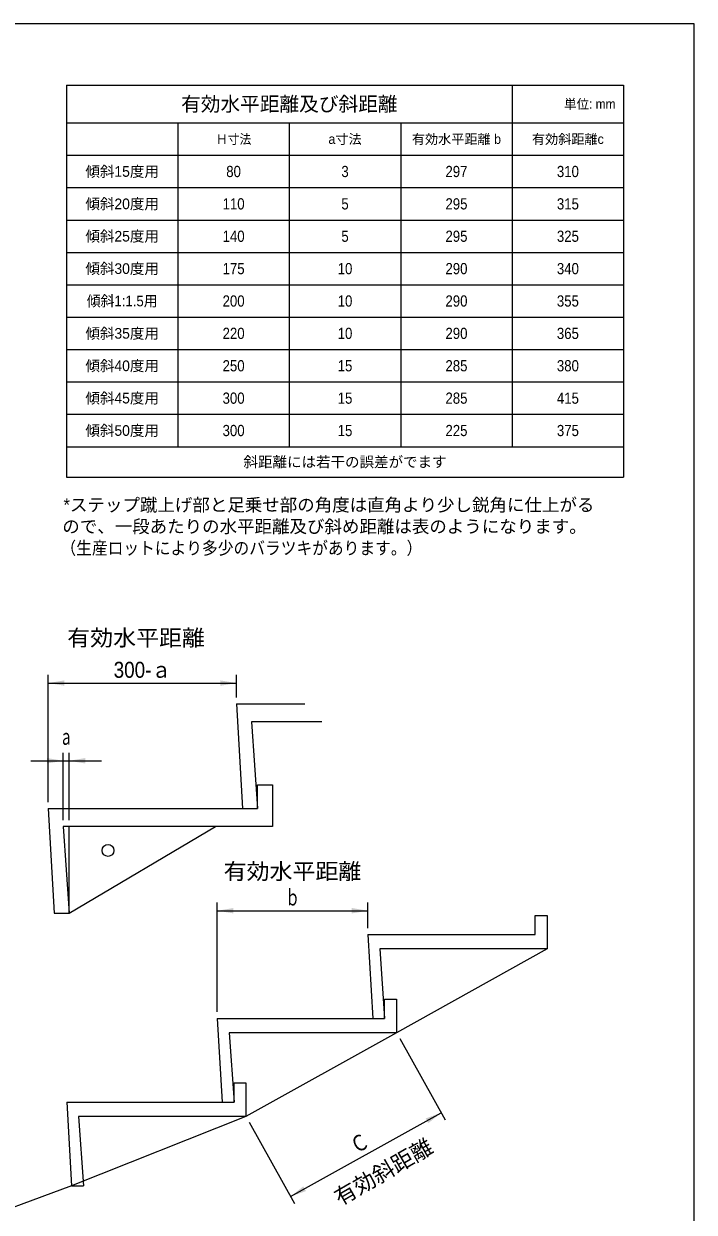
# Model space of a CAD drawing. Units: millimetres, scale not verified. Extents: x 147 to 4147, y 70 to 2840.
# Drawn here: x 3111 to 4147, y 1005 to 2840 of the extents above; entities that cross this region are included whole.
import ezdxf
from ezdxf.enums import TextEntityAlignment as Align

# ---------------------------------------------------------------- set-up
doc = ezdxf.new("R2010")
doc.units = ezdxf.units.MM
doc.header["$LTSCALE"] = 10
for name, color, linetype, lineweight in [('Defpoints_6', 8, 'Continuous', 0), ('ホールインアンカー', 7, 'Continuous', 18), ('一般線', 7, 'Continuous', 20), ('図面枠-A3', 7, 'Continuous', 13), ('寸法', 7, 'Continuous', 13), ('表', 7, 'Continuous', 15), ('階段本体', 7, 'Continuous', 18)]:
    doc.layers.add(name, color=color, linetype=linetype, lineweight=lineweight)
doc.layers.add('文字', color=7, linetype='Continuous')
doc.styles.add('ＭＳ Ｐゴシック', font='')
doc.styles.get('ＭＳ Ｐゴシック').set_extended_font_data('MS PGothic')

# ---------------------------------------------------------------- blocks, each defined once
blk = doc.blocks.new('filled_arrow')
at = {"color": 0, "linetype": 'Continuous', "lineweight": -2}
blk.add_solid([(7.5, 1.25), (0, 0), (7.5, -1.25)], dxfattribs=at)

msp = doc.modelspace()

# ---------------------------------------------------------------- linework, layer by layer
at = {"layer": 'Defpoints_6'}
msp.add_line((3865.66, 2745.53), (3865.66, 2687.14), dxfattribs=at)
at = {"layer": 'ホールインアンカー'}
msp.add_circle((3241.48, 1563.7), 9.23, dxfattribs=at)
at = {"layer": '一般線'}
msp.add_line((3181.48, 1466.78), (3407.63, 1600.63), dxfattribs=at)
msp.add_lwpolyline([(3919.81, 1411.53), (3687.19, 1282.3), (3454.58, 1153.07), (3185.04, 1045.99), (3015.19, 983.22)], dxfattribs=at)
at = {"layer": '図面枠-A3'}
msp.add_lwpolyline([(146.8, 70.22), (4146.8, 70.22), (4146.8, 2840.22), (146.8, 2840.22)], close=True, dxfattribs=at)
at = {"layer": '寸法'}
for p, q in [((3149.17, 1638.32), (3149.17, 1834.67)), ((3149.17, 1822.17), (3439.94, 1822.17)), ((3439.94, 1799.86), (3439.94, 1834.67)), ((3172.25, 1610.63), (3172.25, 1714.67)), ((3181.48, 1610.63), (3181.48, 1714.67)), ((3122.25, 1702.17), (3231.48, 1702.17)), ((3410.27, 1314.45), (3410.27, 1483.11)), ((3410.27, 1470.61), (3642.89, 1470.61)), ((3642.89, 1443.68), (3642.89, 1483.11)), ((3692.05, 1273.56), (3762.06, 1147.54)), ((3523.37, 1029.24), (3755.99, 1158.47)), ((3459.44, 1144.33), (3529.44, 1018.31))]:
    msp.add_line(p, q, dxfattribs=at)
at = {"layer": '表'}
for p, q in [((3177.3, 2745.53), (3865.66, 2745.53)), ((3177.3, 2745.53), (3177.3, 2140.01)), ((3865.66, 2745.53), (4037.75, 2745.53)), ((4037.75, 2745.53), (4037.75, 2687.14)), ((3177.3, 2687.14), (3865.66, 2687.14)), ((3349.39, 2687.14), (3349.39, 2187.14)), ((3521.48, 2687.14), (3521.48, 2187.14)), ((3693.57, 2687.14), (3693.57, 2187.14)), ((3865.66, 2687.14), (4037.75, 2687.14)), ((3865.66, 2687.14), (3865.66, 2187.14)), ((4037.75, 2687.14), (4037.75, 2140.01)), ((3177.3, 2637.14), (4037.75, 2637.14)), ((3177.3, 2587.14), (4037.75, 2587.14)), ((3177.3, 2537.14), (4037.75, 2537.14)), ((3177.3, 2487.14), (4037.75, 2487.14)), ((3177.3, 2437.14), (4037.75, 2437.14)), ((3177.3, 2387.14), (4037.75, 2387.14)), ((3177.3, 2337.14), (4037.75, 2337.14)), ((3177.3, 2287.14), (4037.75, 2287.14)), ((3177.3, 2237.14), (4037.75, 2237.14)), ((3177.3, 2187.14), (4037.75, 2187.14)), ((3177.3, 2140.01), (4037.75, 2140.01))]:
    msp.add_line(p, q, dxfattribs=at)
at = {"layer": '階段本体'}
for p, q in [((3439.94, 1789.86), (3545.46, 1789.86)), ((3439.94, 1789.86), (3449.17, 1628.32)), ((3571.9, 1762.17), (3463.02, 1762.17)), ((3463.02, 1762.17), (3472.25, 1628.32)), ((3472.25, 1628.32), (3472.25, 1665.24)), ((3472.25, 1665.24), (3495.32, 1665.24)), ((3495.32, 1665.24), (3495.32, 1628.32)), ((3149.17, 1628.32), (3472.25, 1628.32)), ((3149.17, 1628.32), (3158.4, 1466.78)), ((3449.17, 1628.32), (3472.25, 1628.32)), ((3495.32, 1628.32), (3495.32, 1600.63)), ((3495.32, 1600.63), (3172.25, 1600.63)), ((3172.25, 1600.63), (3181.48, 1466.78)), ((3181.48, 1466.78), (3181.48, 1600.63)), ((3158.4, 1466.78), (3181.48, 1466.78)), ((3901.35, 1433.68), (3901.35, 1463.22)), ((3901.35, 1463.22), (3919.81, 1463.22)), ((3919.81, 1463.22), (3919.81, 1411.53)), ((3642.89, 1433.68), (3901.35, 1433.68)), ((3642.89, 1433.68), (3650.27, 1304.45)), ((3919.81, 1411.53), (3661.35, 1411.53)), ((3661.35, 1411.53), (3668.73, 1304.45)), ((3668.73, 1304.45), (3668.73, 1333.99)), ((3668.73, 1333.99), (3687.19, 1333.99)), ((3687.19, 1333.99), (3687.19, 1304.45)), ((3410.27, 1304.45), (3668.73, 1304.45)), ((3410.27, 1304.45), (3417.66, 1175.22)), ((3687.19, 1304.45), (3687.19, 1282.3)), ((3687.19, 1282.3), (3428.73, 1282.3)), ((3428.73, 1282.3), (3436.12, 1175.22)), ((3436.12, 1175.22), (3436.12, 1204.76)), ((3436.12, 1204.76), (3454.58, 1204.76)), ((3454.58, 1204.76), (3454.58, 1175.22)), ((3177.66, 1175.22), (3436.12, 1175.22)), ((3177.66, 1175.22), (3185.04, 1045.99)), ((3454.58, 1175.22), (3454.58, 1153.07)), ((3454.58, 1153.07), (3196.12, 1153.07)), ((3196.12, 1153.07), (3203.5, 1045.99)), ((3185.04, 1045.99), (3203.5, 1045.99))]:
    msp.add_line(p, q, dxfattribs=at)

# ---------------------------------------------------------------- block references
at = {"layer": '寸法', "xscale": 3.33, "yscale": 3.33}
for p in [(3149.17, 1822.17), (3181.48, 1702.17), (3410.27, 1470.61)]:
    msp.add_blockref('filled_arrow', p, dxfattribs=at)
for p, rotation in [((3439.94, 1822.17), 180), ((3172.25, 1702.17), 180), ((3642.89, 1470.61), 180), ((3755.99, 1158.47), 209.1), ((3523.37, 1029.24), 29.1)]:
    msp.add_blockref('filled_arrow', p, dxfattribs=dict(at, rotation=rotation))

# ---------------------------------------------------------------- texts
at = {"layer": '寸法', "style": 'ＭＳ Ｐゴシック', "width": 1.05}
for p in [(3178.53, 1872.29), (3420.09, 1511.69)]:
    msp.add_text('有効水平距離', height=24.74, dxfattribs=at).set_placement(p, align=Align.BOTTOM_LEFT)
at = {"layer": '寸法', "style": 'ＭＳ Ｐゴシック'}
for s, width, p in [('300-ａ', 0.9, (3294.55, 1842.67)), ('ａ', 0.6, (3176.86, 1739.17)), ('ｂ', 0.65, (3526.58, 1491.11))]:
    msp.add_text(s, height=24.74, dxfattribs=dict(at, width=width)).set_placement(p, align=Align.MIDDLE_CENTER)
msp.add_text('有効斜距離', height=24.74, rotation=30, dxfattribs=at).set_placement((3666.75, 1067.46), align=Align.MIDDLE_CENTER)
at = {"layer": '寸法', "style": 'ＭＳ Ｐゴシック', "width": 0.8}
msp.add_text('Ｃ', height=24.74, rotation=29.055, dxfattribs=at).set_placement((3629.73, 1111.77), align=Align.MIDDLE_CENTER)
at = {"layer": '文字', "style": 'ＭＳ Ｐゴシック'}
for s, p in [('*ステップ蹴上げ部と足乗せ部の角度は直角より少し鋭角に仕上がる', (3172.71, 2081.51)), ('ので、一段あたりの水平距離及び斜め距離は表のようになります。', (3170.89, 2048.17))]:
    msp.add_text(s, height=19.79, dxfattribs=at).set_placement(p, align=Align.BOTTOM_LEFT)
at = {"layer": '文字', "style": 'ＭＳ Ｐゴシック', "width": 0.9}
msp.add_text('（生産ロットにより多少のバラツキがあります。）', height=19.79, dxfattribs=at).set_placement((3168.05, 2014.84), align=Align.BOTTOM_LEFT)
at = {"layer": '表', "style": 'ＭＳ Ｐゴシック'}
for s, height, p in [('有効水平距離及び斜距離', 22.27, (3521.48, 2716.34)), ('a寸法', 14.85, (3607.52, 2662.14)), ('有効水平距離 b', 14.85, (3779.61, 2662.14)), ('有効斜距離c', 14.85, (3951.7, 2662.14)), ('傾斜15度用', 16.42, (3263.34, 2612.14)), ('傾斜20度用', 16.42, (3263.34, 2562.14)), ('傾斜25度用', 16.42, (3263.34, 2512.14)), ('傾斜30度用', 16.42, (3263.34, 2462.14)), ('傾斜35度用', 16.42, (3263.34, 2362.14)), ('傾斜40度用', 16.42, (3263.34, 2312.14)), ('傾斜45度用', 16.42, (3263.34, 2262.14)), ('傾斜50度用', 16.42, (3263.34, 2212.14)), ('斜距離には若干の誤差がでます', 16.42, (3607.52, 2163.58))]:
    msp.add_text(s, height=height, dxfattribs=at).set_placement(p, align=Align.MIDDLE_CENTER)
at = {"layer": '表', "style": 'ＭＳ Ｐゴシック', "width": 0.95}
msp.add_text('単位: mm', height=14.85, dxfattribs=at).set_placement((4025.3, 2716.34), align=Align.MIDDLE_RIGHT)
at = {"layer": '表', "style": 'ＭＳ Ｐゴシック'}
for s, height, width, p in [('Ｈ寸法', 14.85, 0.9, (3435.43, 2662.14)), ('80', 17.32, 0.9, (3435.43, 2612.14)), ('3', 17.32, 0.9, (3607.52, 2612.14)), ('297', 17.32, 0.9, (3779.61, 2612.14)), ('310', 17.32, 0.9, (3951.7, 2612.14)), ('110', 17.32, 0.9, (3435.43, 2562.14)), ('5', 17.32, 0.9, (3607.52, 2562.14)), ('295', 17.32, 0.9, (3779.61, 2562.14)), ('315', 17.32, 0.9, (3951.7, 2562.14)), ('140', 17.32, 0.9, (3435.43, 2512.14)), ('5', 17.32, 0.9, (3607.52, 2512.14)), ('295', 17.32, 0.9, (3779.61, 2512.14)), ('325', 17.32, 0.9, (3951.7, 2512.14)), ('175', 17.32, 0.9, (3435.43, 2462.14)), ('10', 17.32, 0.9, (3607.52, 2462.14)), ('290', 17.32, 0.9, (3779.61, 2462.14)), ('340', 17.32, 0.9, (3951.7, 2462.14)), ('傾斜1:1.5用', 16.42, 0.95, (3263.34, 2412.14)), ('200', 17.32, 0.9, (3435.43, 2412.14)), ('10', 17.32, 0.9, (3607.52, 2412.14)), ('290', 17.32, 0.9, (3779.61, 2412.14)), ('355', 17.32, 0.9, (3951.7, 2412.14)), ('220', 17.32, 0.9, (3435.43, 2362.14)), ('10', 17.32, 0.9, (3607.52, 2362.14)), ('290', 17.32, 0.9, (3779.61, 2362.14)), ('365', 17.32, 0.9, (3951.7, 2362.14)), ('250', 17.32, 0.9, (3435.43, 2312.14)), ('15', 17.32, 0.9, (3607.52, 2312.14)), ('285', 17.32, 0.9, (3779.61, 2312.14)), ('380', 17.32, 0.9, (3951.7, 2312.14)), ('300', 17.32, 0.9, (3435.43, 2262.14)), ('15', 17.32, 0.9, (3607.52, 2262.14)), ('285', 17.32, 0.9, (3779.61, 2262.14)), ('415', 17.32, 0.9, (3951.7, 2262.14)), ('300', 17.32, 0.9, (3435.43, 2212.14)), ('15', 17.32, 0.9, (3607.52, 2212.14)), ('225', 17.32, 0.9, (3779.61, 2212.14)), ('375', 17.32, 0.9, (3951.7, 2212.14))]:
    msp.add_text(s, height=height, dxfattribs=dict(at, width=width)).set_placement(p, align=Align.MIDDLE_CENTER)

doc.saveas('drawing.dxf')
